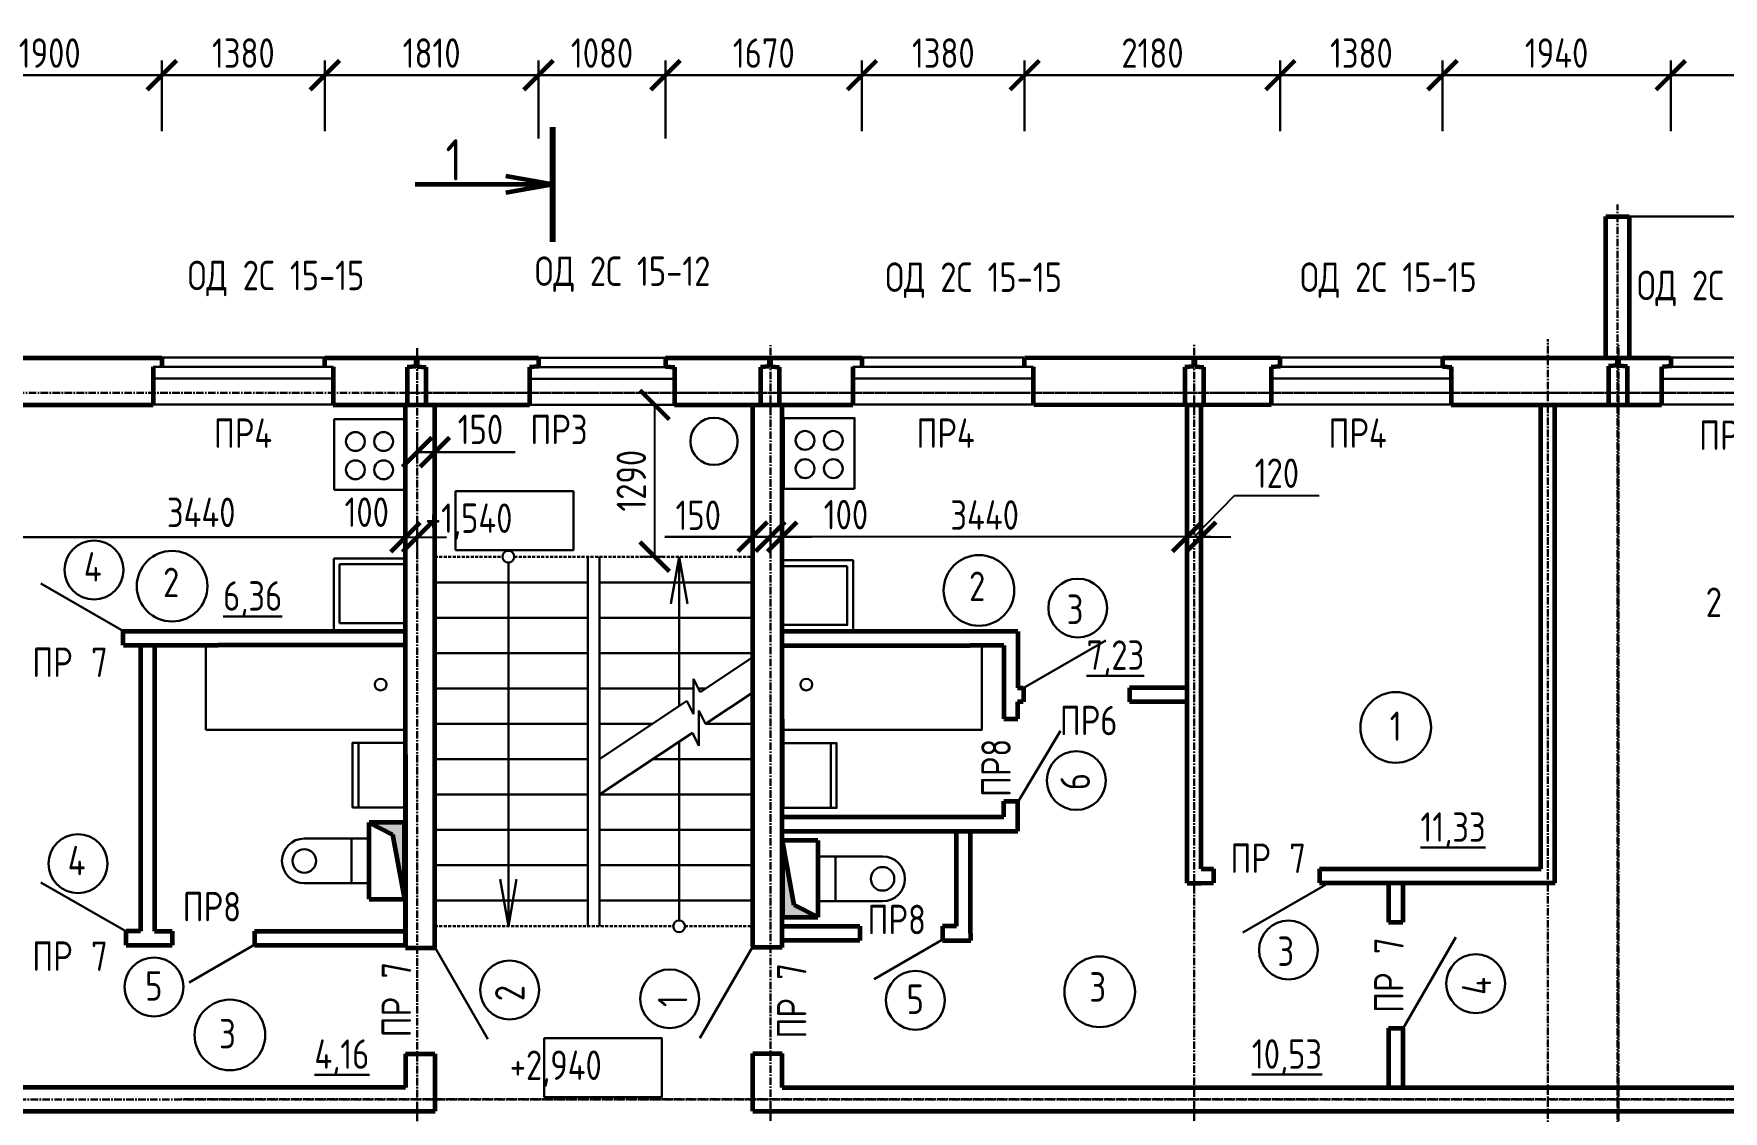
# Model space of a CAD drawing. Header units: millimetres. Extents: x 83035 to 329678, y -103769 to 22061.
# Drawn here: x 173369 to 187717, y -17242 to -8090 of the extents above; entities that cross this region are included whole.
import ezdxf

# ---------------------------------------------------------------- set-up
doc = ezdxf.new("R2010")
doc.units = ezdxf.units.MM
doc.header["$LTSCALE"] = 10
doc.linetypes.add('CENTER', pattern=[50.8, 31.75, -6.35, 6.35, -6.35])
doc.linetypes.add('DASHED', pattern=[19.05, 12.7, -6.35])
for name, color, linetype, lineweight in [('Осевой', 4, 'CENTER', 30), ('Основной', 5, 'Continuous', 60), ('Размерный', 3, 'Continuous', 30), ('Разрез', 5, 'Continuous', 40), ('Разрезка', 17, 'Continuous', 60), ('Текст', 244, 'Continuous', 30)]:
    doc.layers.add(name, color=color, linetype=linetype, lineweight=lineweight)
doc.styles.add('1.10', font='', dxfattribs={"height": 25})
doc.styles.add('2.5', font='', dxfattribs={"height": 250})
doc.styles.get('1.10').set_extended_font_data('GOST type A')
doc.styles.get('2.5').set_extended_font_data('GOST type A')
doc.dimstyles.new('Размеры', dxfattribs={"dimtxt": 250, "dimasz": 250, "dimexe": 125, "dimexo": 62.5, "dimgap": 62.5, "dimtad": 1, "dimtxsty": '2.5', "dimblk": 'ARCHTICK', "dimcen": 250, "dimadec": 0, "dimazin": 0, "dimtfac": 1, "dimtmove": 1, "dimatfit": 3, "dimfxl": 1.25, "dimarcsym": 0})
doc.dimstyles.new('Размеры мелк за штрих', dxfattribs={"dimtxt": 250, "dimasz": 250, "dimexe": 0, "dimexo": 0, "dimgap": 60, "dimtad": 1, "dimtxsty": '2.5', "dimblk": 'ARCHTICK', "dimcen": 250, "dimdle": 200, "dimadec": 0, "dimazin": 0, "dimtfac": 1, "dimtmove": 0, "dimatfit": 3, "dimfxl": 1.25, "dimarcsym": 0})

# ---------------------------------------------------------------- blocks, each defined once
blk = doc.blocks.new('_ArchTick')
at = {"color": 0, "linetype": 'ByBlock', "const_width": 0.15}
blk.add_lwpolyline([(-0.5, -0.5), (0.5, 0.5)], dxfattribs=at)
blk = doc.blocks.new('*D579')
at = {"layer": 'Размерный', "color": 0, "lineweight": -2}
for p, q in [((179725, -12140), (179725, -12363)), ((183165, -12140), (183165, -12363)), ((183365, -12363), (179525, -12363))]:
    blk.add_line(p, q, dxfattribs=at)
at = {"layer": 'Размерный', "color": 0, "lineweight": -2, "xscale": 250, "yscale": 250, "zscale": 250, "rotation": 180}
blk.add_blockref('_ArchTick', (179725, -12363), dxfattribs=at)
at = {"layer": 'Размерный', "color": 0, "lineweight": -2, "xscale": 250, "yscale": 250, "zscale": 250}
blk.add_blockref('_ArchTick', (183165, -12363), dxfattribs=at)
at = {"layer": 'Размерный', "color": 0, "insert": (181445, -12178), "char_height": 250, "attachment_point": 5, "style": '2.5'}
blk.add_mtext('3440', dxfattribs=at)
blk = doc.blocks.new('*D581')
at = {"layer": 'Размерный', "color": 0, "lineweight": -2}
for p, q in [((183225, -12363), (183567, -12011)), ((183567, -12011), (184287, -12011)), ((183165, -12202), (183165, -12488)), ((183285, -12300), (183285, -12238)), ((183165, -12363), (182915, -12363)), ((183165, -12363), (183285, -12363)), ((183165, -12363), (183285, -12363)), ((183285, -12363), (183535, -12363))]:
    blk.add_line(p, q, dxfattribs=at)
at = {"layer": 'Размерный', "color": 0, "lineweight": -2, "xscale": 250, "yscale": 250, "zscale": 250}
blk.add_blockref('_ArchTick', (183165, -12363), dxfattribs=at)
at = {"layer": 'Размерный', "color": 0, "lineweight": -2, "xscale": 250, "yscale": 250, "zscale": 250, "rotation": 180}
blk.add_blockref('_ArchTick', (183285, -12363), dxfattribs=at)
at = {"layer": 'Размерный', "color": 0, "insert": (183927, -11823), "char_height": 250, "attachment_point": 5, "style": '2.5'}
blk.add_mtext('120', dxfattribs=at)
blk = doc.blocks.new('*D592')
at = {"layer": 'Размерный', "color": 0, "linetype": 'ByBlock', "lineweight": -2}
for p, q in [((178717, -11242), (178517, -11242)), ((178642, -11242), (178642, -12532)), ((178717, -12532), (178517, -12532))]:
    blk.add_line(p, q, dxfattribs=at)
at = {"layer": 'Размерный', "color": 0, "lineweight": -2, "xscale": 250, "yscale": 250, "zscale": 250}
for p, rotation in [((178642, -11242), 90), ((178642, -12532), 270)]:
    blk.add_blockref('_ArchTick', p, dxfattribs=dict(at, rotation=rotation))
at = {"layer": 'Размерный', "color": 0, "insert": (178444, -11887), "char_height": 250, "attachment_point": 5, "rotation": 90, "style": '2.5'}
blk.add_mtext('1290', dxfattribs=at)
blk = doc.blocks.new('*D584')
at = {"layer": 'Размерный', "color": 0, "linetype": 'ByBlock', "lineweight": -2, "ltscale": 500}
for p, q in [((179625, -12288), (179625, -12488)), ((179725, -12363), (179725, -12238)), ((179625, -12363), (179375, -12363)), ((179725, -12363), (179625, -12363)), ((179725, -12363), (179975, -12363))]:
    blk.add_line(p, q, dxfattribs=at)
at = {"layer": 'Размерный', "color": 0, "lineweight": -2, "ltscale": 500, "xscale": 250, "yscale": 250, "zscale": 250}
blk.add_blockref('_ArchTick', (179625, -12363), dxfattribs=at)
at = {"layer": 'Размерный', "color": 0, "lineweight": -2, "ltscale": 500, "xscale": 250, "yscale": 250, "zscale": 250, "rotation": 180}
blk.add_blockref('_ArchTick', (179725, -12363), dxfattribs=at)
at = {"layer": 'Размерный', "color": 0, "ltscale": 500, "insert": (180267, -12175), "char_height": 250, "attachment_point": 5, "style": '2.5'}
blk.add_mtext('100', dxfattribs=at)
blk = doc.blocks.new('*D585')
at = {"layer": 'Размерный', "color": 0, "linetype": 'ByBlock', "lineweight": -2, "ltscale": 500}
for p, q in [((176525, -12367), (176525, -12242)), ((176625, -12292), (176625, -12492)), ((176525, -12367), (176275, -12367)), ((176525, -12367), (176625, -12367)), ((176625, -12367), (176875, -12367))]:
    blk.add_line(p, q, dxfattribs=at)
at = {"layer": 'Размерный', "color": 0, "lineweight": -2, "ltscale": 500, "xscale": 250, "yscale": 250, "zscale": 250}
blk.add_blockref('_ArchTick', (176525, -12367), dxfattribs=at)
at = {"layer": 'Размерный', "color": 0, "lineweight": -2, "ltscale": 500, "xscale": 250, "yscale": 250, "zscale": 250, "rotation": 180}
blk.add_blockref('_ArchTick', (176625, -12367), dxfattribs=at)
at = {"layer": 'Размерный', "color": 0, "ltscale": 500, "insert": (176197, -12154), "char_height": 250, "attachment_point": 5, "style": '2.5'}
blk.add_mtext('100', dxfattribs=at)
blk = doc.blocks.new('*D588')
at = {"layer": 'Размерный', "color": 0, "linetype": 'ByBlock', "lineweight": -2, "ltscale": 500}
for p, q in [((170125, -17042), (169925, -17042)), ((170050, -17042), (170050, -17242)), ((170050, -17242), (169925, -17242))]:
    blk.add_line(p, q, dxfattribs=at)
at = {"layer": 'Размерный', "color": 0, "lineweight": -2, "ltscale": 500, "xscale": 250, "yscale": 250, "zscale": 250}
for p, rotation in [((170050, -17042), 90), ((170050, -17242), 270)]:
    blk.add_blockref('_ArchTick', p, dxfattribs=dict(at, rotation=rotation))
at = {"layer": 'Размерный', "color": 0, "ltscale": 500, "insert": (169862, -16481), "char_height": 250, "attachment_point": 5, "rotation": 90, "style": '2.5'}
blk.add_mtext('200', dxfattribs=at)
blk = doc.blocks.new('*D589')
at = {"layer": 'Размерный', "color": 0, "linetype": 'ByBlock', "lineweight": -2, "ltscale": 500}
for p, q in [((170125, -17242), (169925, -17242)), ((170050, -17242), (170050, -23642)), ((170050, -23642), (169925, -23642))]:
    blk.add_line(p, q, dxfattribs=at)
at = {"layer": 'Размерный', "color": 0, "lineweight": -2, "ltscale": 500, "xscale": 250, "yscale": 250, "zscale": 250}
for p, rotation in [((170050, -17242), 90), ((170050, -23642), 270)]:
    blk.add_blockref('_ArchTick', p, dxfattribs=dict(at, rotation=rotation))
at = {"layer": 'Размерный', "color": 0, "ltscale": 500, "insert": (169862, -20442), "char_height": 250, "attachment_point": 5, "rotation": 90, "style": '2.5'}
blk.add_mtext('6400', dxfattribs=at)
blk = doc.blocks.new('1')
at = {"layer": 'Основной', "color": 0, "lineweight": 30, "ltscale": 0.5}
blk.add_lwpolyline([(-187985, -15985), (-187385, -15985), (-187385, -15385), (-187985, -15385)], close=True, dxfattribs=at)
for centre in [(-187805, -15575), (-187565, -15575), (-187805, -15815), (-187565, -15815)]:
    blk.add_circle(centre, 80, dxfattribs=at)
blk = doc.blocks.new('8')
at = {"layer": 'Основной'}
h = blk.add_hatch(color=0, dxfattribs=at)
h.set_gradient(color1=(0, 1, 5), color2=(0, 0, 0), one_color=1)
h.paths.add_polyline_path([(-187425, -16522), (-187725, -16522), (-187525, -16622), (-187425, -17172), (-187425, -17037), (-187425, -17037), (-187425, -16657), (-187425, -16657)])
at = {"layer": 'Основной', "color": 0}
for p, q in [((-187725, -17172), (-187725, -16522)), ((-187725, -16522), (-187525, -16622)), ((-187425, -16522), (-187725, -16522)), ((-187525, -16622), (-187425, -17172)), ((-187425, -17172), (-187425, -16522)), ((-187725, -17172), (-187425, -17172))]:
    blk.add_line(p, q, dxfattribs=at)
at = {"layer": 'Основной', "color": 0, "lineweight": 30, "ltscale": 0.5}
for p, q in [((-187725, -16657), (-188275, -16657)), ((-187875, -17037), (-187875, -16657)), ((-187725, -16657), (-187725, -17037)), ((-188275, -17037), (-187725, -17037))]:
    blk.add_line(p, q, dxfattribs=at)
blk.add_circle((-188275, -16847), 100, dxfattribs=at)
blk.add_arc((-188275, -16847), 190, 90, 270, dxfattribs=at)
blk = doc.blocks.new('11')
at = {"layer": 'Основной', "color": 0, "lineweight": 30, "ltscale": 0.5}
blk.add_line((-188675, -17377), (-188125, -17377), dxfattribs=at)
blk.add_lwpolyline([(-188675, -17777), (-188125, -17777), (-188125, -17327), (-188675, -17327)], close=True, dxfattribs=at)
blk = doc.blocks.new('13')
at = {"layer": 'Основной', "color": 0, "lineweight": 30, "ltscale": 0.5}
blk.add_lwpolyline([(-183585, -15985), (-184185, -15985), (-184185, -15385), (-183585, -15385)], close=True, dxfattribs=at)
for centre in [(-184005, -15575), (-183765, -15575), (-184005, -15815), (-183765, -15815)]:
    blk.add_circle(centre, 80, dxfattribs=at)
blk = doc.blocks.new('14')
at = {"layer": 'Основной', "color": 0, "lineweight": 30}
for p, q in [((-183585, -16585), (-184185, -16585)), ((-183635, -16635), (-184185, -16635)), ((-183635, -17135), (-183635, -16635)), ((-183585, -16585), (-183585, -17185))]:
    blk.add_line(p, q, dxfattribs=at)
blk = doc.blocks.new('23')
at = {"layer": 'Основной', "color": 0, "lineweight": 30}
for p, q in [((-179600, -14015), (-178070, -14015)), ((-179525, -13935), (-178145, -13935)), ((-179600, -14115), (-178070, -14115)), ((-179600, -14335), (-178070, -14335))]:
    blk.add_line(p, q, dxfattribs=at)
at = {"layer": 'Разрезка', "color": 0}
for p, q in [((-179600, -14015), (-179600, -14335)), ((-179525, -13935), (-179525, -14010)), ((-178145, -13935), (-178145, -14010)), ((-178070, -14015), (-178070, -14335))]:
    blk.add_line(p, q, dxfattribs=at)
blk = doc.blocks.new('30')
at = {"layer": 'Разрезка', "color": 0}
for p, q in [((-177892, -14005), (-177967, -14010)), ((-177967, -14010), (-177967, -14330)), ((-177892, -13930), (-177892, -14005)), ((-177882, -13930), (-177882, -14005)), ((-177882, -14005), (-177807, -14010)), ((-177807, -14010), (-177807, -14330))]:
    blk.add_line(p, q, dxfattribs=at)
blk = doc.blocks.new('55')
at = {"layer": 'Текст', "color": 0, "style": '2.5'}
for s, p in [('ПР', (-180064, -17142)), ('7', (-179564, -17142))]:
    blk.add_text(s, height=250, dxfattribs=at).set_placement(p)
blk = doc.blocks.new('*D606')
at = {"layer": 'Размерный', "color": 0, "linetype": 'ByBlock', "lineweight": -2, "ltscale": 500}
for p, q in [((177655, -8442), (177655, -8317)), ((178735, -8442), (178735, -8317)), ((177655, -8442), (178735, -8442))]:
    blk.add_line(p, q, dxfattribs=at)
at = {"layer": 'Размерный', "color": 0, "lineweight": -2, "ltscale": 500, "xscale": 250, "yscale": 250, "zscale": 250, "rotation": 180}
blk.add_blockref('_ArchTick', (177655, -8442), dxfattribs=at)
at = {"layer": 'Размерный', "color": 0, "lineweight": -2, "ltscale": 500, "xscale": 250, "yscale": 250, "zscale": 250}
blk.add_blockref('_ArchTick', (178735, -8442), dxfattribs=at)
at = {"layer": 'Размерный', "color": 0, "ltscale": 500, "insert": (178195, -8254), "char_height": 250, "attachment_point": 5, "style": '2.5'}
blk.add_mtext('1080', dxfattribs=at)
blk = doc.blocks.new('58')
at = {"layer": 'Размерный', "color": 0, "ltscale": 0.5}
blk.add_circle((-181488, -19321), 300, dxfattribs=at)
at = {"layer": 'Размерный', "color": 0, "ltscale": 500, "insert": (-181575, -19155), "char_height": 250, "width": 1306.21, "attachment_point": 1, "style": '1.10'}
blk.add_mtext('3', dxfattribs=at)
blk = doc.blocks.new('126')
at = {"layer": 'Осевой', "color": 0, "ltscale": 0.2}
for p, q in [((-198787, -14232), (-159849, -14232)), ((-153123, -14231), (-188294, -14231))]:
    blk.add_line(p, q, dxfattribs=at)
at = {"layer": 'Основной', "color": 0}
for p, q in [((-178078, -13935), (-178078, -12735)), ((-178078, -12735), (-177878, -12735)), ((-177878, -12735), (-177878, -13935))]:
    blk.add_line(p, q, dxfattribs=at)
at = {"layer": 'Основной', "color": 0, "lineweight": 30}
for p, q in [((-177878, -12735), (-174886, -12735)), ((-176521, -14012), (-177601, -14012)), ((-176446, -13932), (-177526, -13932)), ((-177601, -14112), (-176521, -14112)), ((-176521, -14332), (-177601, -14332))]:
    blk.add_line(p, q, dxfattribs=at)
at = {"layer": 'Текст', "color": 0, "insert": (-177813, -13195), "char_height": 250, "width": 1690.16, "attachment_point": 1, "style": '2.5'}
blk.add_mtext('{\\fGOST type A|b0|i0|c204|p34;ОД} 2{\\fGOST type A|b0|i0|c204|p34;С} 15-12', dxfattribs=at)

msp = doc.modelspace()

# ---------------------------------------------------------------- linework, layer by layer
at = {"layer": 'Осевой', "color": 0, "ltscale": 0.2}
for p, q in [((186820.183, -28284.321), (186820.183, -9540.958)), ((176624.977, -27996.057), (176624.977, -10754.379)), ((179624.977, -28296.098), (179624.977, -10736.075)), ((183224.977, -28296.059), (183224.977, -10722.591)), ((186227.879, -27975.346), (186227.879, -10683.982)), ((186828.481, -28296.098), (186828.481, -10736.075)), ((165924.977, -17141.945), (205059.168, -17141.945)), ((210875.46, -17141.273), (174617.856, -17141.273))]:
    msp.add_line(p, q, dxfattribs=at)
at = {"layer": 'Основной', "color": 0, "lineweight": 80, "ltscale": 0.5}
msp.add_line((177777.977, -9856.505), (177777.977, -8883.8), dxfattribs=at)
at = {"layer": 'Основной', "color": 0}
for p, q in [((177777.977, -9370.152), (177377.063, -9300.135)), ((177777.977, -9370.152), (177377.063, -9440.17)), ((172552.639, -10841.945), (174457.892, -10841.945)), ((175841.478, -10841.945), (177654.977, -10841.945)), ((178734.977, -10841.945), (180401.351, -10841.945)), ((181786.147, -10839.107), (183954.139, -10841.945)), ((185333.683, -10841.945), (187269.729, -10841.945)), ((172626.197, -11241.945), (174383.307, -11241.945)), ((175911.744, -11241.945), (177579.977, -11241.945)), ((176524.977, -15848.702), (176524.977, -11241.945)), ((176774.977, -15851.324), (176774.977, -11241.945)), ((178809.977, -11241.945), (180325.731, -11241.945)), ((179474.977, -15843.794), (179474.977, -11241.945)), ((179724.977, -15851.684), (179724.977, -11241.945)), ((181861.767, -11239.107), (183879.522, -11241.945)), ((183164.977, -14398.42), (183164.977, -11241.945)), ((183284.977, -15184.498), (183284.977, -11241.945)), ((185407.056, -11241.945), (187192.112, -11241.945)), ((174126.74, -13163.961), (176525.428, -13163.961)), ((181727.775, -13167.6), (179722.729, -13167.6)), ((174130.482, -13283.961), (174934.755, -13283.961)), ((174275.509, -13283.292), (174275.509, -15711.655)), ((174395.509, -13283.292), (174395.509, -15711.655)), ((176523.255, -13283.961), (174934.755, -13283.961)), ((179722.729, -13287.6), (181322.729, -13287.6)), ((181608.723, -13287.6), (181322.729, -13287.6)), ((183162.588, -13645.662), (182676.039, -13645.662)), ((183162.588, -13765.662), (182676.039, -13765.662)), ((179724.977, -13911.945), (179724.977, -14211.945)), ((176524.977, -14211.945), (176524.977, -15848.702)), ((183164.977, -15304.498), (183164.977, -14211.945)), ((183164.977, -15304.498), (183284.977, -15304.498)), ((175244.151, -15711.655), (176525.122, -15711.655)), ((175244.151, -15831.655), (176525.122, -15831.655)), ((176524.977, -15853.852), (176777.024, -15853.852)), ((179724.977, -15851.684), (179474.977, -15851.684)), ((176524.977, -16753.852), (176774.977, -16753.852)), ((176524.977, -17041.945), (169524.977, -17041.945)), ((169524.977, -17241.945), (176776.286, -17241.945)), ((170424.977, -17241.945), (176777.132, -17241.945))]:
    msp.add_line(p, q, dxfattribs=at)
at = {"layer": 'Основной', "color": 0, "ltscale": 0.5}
for p, q in [((177777.977, -9370.152), (176609.577, -9370.152)), ((174125.798, -13163.961), (174125.798, -13283.961)), ((181727.684, -13167.593), (181727.508, -13645.662)), ((181607.684, -13287.202), (181607.431, -13908.791)), ((181776.039, -13645.662), (181776.039, -13765.662)), ((182676.039, -13645.662), (182676.039, -13765.662))]:
    msp.add_line(p, q, dxfattribs=at)
at = {"layer": 'Основной', "color": 0, "lineweight": 30}
for p, q in [((177654.977, -10841.945), (178734.977, -10841.945)), ((177579.977, -10921.945), (178809.977, -10921.945)), ((177579.977, -11021.945), (178809.977, -11021.945)), ((177579.977, -11241.945), (178809.977, -11241.945)), ((175916.297, -12546.747), (175916.297, -13146.747)), ((175916.297, -12546.747), (176516.297, -12546.747)), ((175966.297, -13096.747), (175966.297, -12596.747)), ((175966.297, -12596.747), (176516.297, -12596.747)), ((178074.977, -15671.945), (178074.977, -12531.945)), ((178174.977, -15671.945), (178174.977, -12531.945)), ((178849.977, -12531.945), (178779.96, -12932.859)), ((178849.977, -12531.945), (178919.995, -12932.859)), ((176774.977, -12751.945), (178074.977, -12751.945)), ((179474.977, -12751.945), (178174.977, -12751.945)), ((176774.977, -13051.945), (178074.977, -13051.945)), ((179474.977, -13051.945), (178174.977, -13051.945)), ((176516.297, -13096.747), (175966.297, -13096.747)), ((179733.112, -13111.384), (180283.112, -13111.384)), ((176774.977, -13351.945), (178074.977, -13351.945)), ((179474.977, -13351.945), (178174.977, -13351.945)), ((179028.847, -13682.698), (179474.977, -13385.278)), ((178972.597, -13720.198), (178972.597, -13570.198)), ((176774.977, -13651.945), (178074.977, -13651.945)), ((178972.597, -13651.945), (178174.977, -13651.945)), ((178174.977, -14251.945), (178916.347, -13757.698)), ((179074.977, -13651.945), (179013.471, -13651.945)), ((179074.977, -13951.945), (179474.977, -13685.278)), ((179018.727, -13989.445), (179018.727, -13839.445)), ((176774.977, -13951.945), (178074.977, -13951.945)), ((178624.977, -13951.945), (178174.977, -13951.945)), ((178174.977, -14551.945), (178962.477, -14026.945)), ((179474.977, -13951.945), (179074.977, -13951.945)), ((182089.406, -14011.409), (181719.544, -14632.306)), ((176774.977, -14251.945), (178074.977, -14251.945)), ((179474.977, -14251.945), (178624.977, -14251.945)), ((176774.977, -14551.945), (178074.977, -14551.945)), ((179474.977, -14551.945), (178174.977, -14551.945)), ((176774.977, -14851.945), (178074.977, -14851.945)), ((179474.977, -14851.945), (178174.977, -14851.945)), ((176774.977, -15151.945), (178074.977, -15151.945)), ((179474.977, -15151.945), (178174.977, -15151.945)), ((177399.977, -15671.945), (177329.96, -15271.03)), ((177399.977, -15671.945), (177469.995, -15271.03)), ((176774.977, -15451.945), (178074.977, -15451.945)), ((179474.977, -15451.945), (178174.977, -15451.945)), ((185445.54, -15763.12), (184995.54, -16542.543)), ((176774.977, -15850.307), (177224.977, -16629.729)), ((179474.977, -15843.794), (179024.977, -16623.217))]:
    msp.add_line(p, q, dxfattribs=at)
at = {"layer": 'Основной', "color": 0, "ltscale": 0.2}
for p, q in [((186167.824, -15184.505), (186167.879, -11240.929)), ((186288.756, -15303.851), (186287.879, -11239.738))]:
    msp.add_line(p, q, dxfattribs=at)
at = {"layer": 'Основной', "color": 0, "linetype": 'DASHED', "lineweight": 30, "ltscale": 0.2}
for p, q in [((176774.977, -12531.945), (177349.977, -12531.945)), ((177449.977, -12531.945), (179474.977, -12531.945)), ((176774.977, -15671.945), (178799.977, -15671.945)), ((178899.977, -15671.945), (179474.977, -15671.945))]:
    msp.add_line(p, q, dxfattribs=at)
at = {"layer": 'Основной', "color": 0, "lineweight": 30, "ltscale": 0.5}
for p, q in [((177399.977, -12581.945), (177399.977, -15671.945)), ((178849.977, -13801.945), (178849.977, -12531.945)), ((174130.542, -13163.745), (173429.062, -12758.745)), ((181773.275, -13648.217), (182474.755, -13243.217)), ((178849.977, -15621.945), (178849.977, -14101.945)), ((174151.206, -15712.385), (173429.062, -15300.519)), ((183636.844, -15724.783), (184338.324, -15319.783)), ((181099.054, -15776.881), (180507.807, -16120.887)), ((175246.11, -15826.227), (174688.377, -16148.439))]:
    msp.add_line(p, q, dxfattribs=at)
at = {"layer": 'Основной', "color": 0, "ltscale": 500}
for p, q in [((181771.084, -13765.41), (181722.495, -13765.41)), ((181771.084, -13648.339), (181722.552, -13648.339)), ((181727.451, -13908.791), (181727.451, -13765.955)), ((181607.135, -13908.791), (181727.451, -13908.791)), ((181607.135, -14608.791), (181727.451, -14608.791)), ((181607.212, -14743.249), (181607.135, -14608.791)), ((181727.684, -14863.262), (181727.451, -14608.791)), ((179728.356, -14743.249), (181607.212, -14743.249)), ((179728.356, -14863.249), (181727.684, -14863.262)), ((181205.736, -15671.421), (181205.736, -14863.075)), ((181325.736, -15671.421), (181325.736, -14860.692)), ((183284.977, -15184.498), (183388.022, -15184.505)), ((183388.022, -15184.505), (183388.022, -15303.851)), ((184288.022, -15184.505), (184288.022, -15303.851)), ((184288.022, -15184.505), (186170.886, -15184.505)), ((183284.977, -15304.498), (183388.022, -15303.851)), ((184288.022, -15303.851), (186289.674, -15303.851)), ((184875.436, -15303.766), (184875.436, -15637.93)), ((184995.436, -15303.766), (184995.436, -15637.93)), ((184875.436, -15637.93), (184995.436, -15637.93)), ((174154.779, -15831.447), (174154.779, -15711.355)), ((174154.779, -15711.355), (174275.509, -15711.355)), ((174395.509, -15711.655), (174544.151, -15711.655)), ((174544.151, -15711.655), (174544.151, -15831.655)), ((175244.151, -15711.655), (175244.151, -15831.655)), ((179734.89, -15671.421), (180385.523, -15671.421)), ((180385.523, -15671.421), (180385.523, -15791.421)), ((181205.736, -15671.421), (181085.523, -15671.421)), ((181085.523, -15671.421), (181085.523, -15791.421)), ((181326.34, -15791.421), (181325.736, -15671.421)), ((174154.44, -15831.655), (174544.151, -15831.655)), ((180385.523, -15791.421), (179730.937, -15791.421)), ((181085.523, -15791.421), (181326.34, -15791.421)), ((184875.436, -16537.93), (184995.436, -16537.93)), ((184875.436, -16537.93), (184875.436, -17041.937)), ((184995.436, -16537.93), (184995.436, -17041.937)), ((176524.977, -16753.852), (176524.977, -17041.945)), ((176774.977, -16753.852), (176776.286, -17241.945)), ((179474.977, -17241.344), (179474.977, -16750.945)), ((179474.977, -16750.945), (179724.977, -16750.945)), ((179724.977, -17041.945), (179724.977, -16750.945)), ((179724.977, -17041.945), (189717.635, -17041.945)), ((179474.977, -17241.344), (189714.632, -17241.945))]:
    msp.add_line(p, q, dxfattribs=at)
at = {"layer": 'Основной', "color": 0, "lineweight": 30, "ltscale": 0.5}
for points in [[(176951.609, -12475.856), (177951.609, -12475.856), (177951.609, -11975.856), (176951.609, -11975.856)], [(177704.585, -17122.298), (178704.585, -17122.298), (178704.585, -16622.298), (177704.585, -16622.298)]]:
    msp.add_lwpolyline(points, close=True, dxfattribs=at)
at = {"layer": 'Основной', "color": 0, "linetype": 'Continuous', "lineweight": 30, "ltscale": 0.2}
msp.add_circle((179146.472, -11552.464), 200, dxfattribs=at)
at = {"layer": 'Основной', "color": 0, "lineweight": 30}
for centre in [(177399.977, -12531.945), (176315.098, -13618.363), (179929.821, -13618.363), (178849.977, -15671.945)]:
    msp.add_circle(centre, 50, dxfattribs=at)
at = {"layer": 'Размерный', "color": 0}
for p, q in [((174456.865, -8916.945), (174456.865, -8316.945)), ((175841.313, -8916.945), (175841.313, -8316.945)), ((177654.977, -8916.945), (177654.977, -8316.945)), ((180403.179, -8916.945), (180403.179, -8316.945)), ((181784.714, -8916.945), (181784.714, -8316.945)), ((183956.052, -8916.945), (183956.052, -8316.945)), ((185333.245, -8916.945), (185333.245, -8316.945)), ((187271.577, -8916.945), (187271.577, -8316.945)), ((171804.977, -8441.945), (173594.977, -8441.945)), ((173594.977, -8441.945), (174294.977, -8441.945)), ((174294.977, -8441.945), (175374.977, -8441.945)), ((175374.977, -8441.945), (177654.977, -8441.945)), ((178934.977, -8441.945), (177454.977, -8441.945)), ((177654.977, -8979.445), (177654.977, -8441.945)), ((181014.977, -8441.945), (178534.977, -8441.945)), ((178734.977, -8979.445), (178734.977, -8329.928)), ((178734.977, -8979.445), (178734.977, -8441.945)), ((180814.977, -8441.945), (181894.977, -8441.945)), ((181894.977, -8441.945), (182594.977, -8441.945)), ((182594.977, -8441.945), (184384.977, -8441.945)), ((184384.977, -8441.945), (185764.977, -8441.945)), ((173093.756, -12367.01), (176525.352, -12367.01))]:
    msp.add_line(p, q, dxfattribs=at)
at = {"layer": 'Размерный', "color": 0, "ltscale": 500}
for p, q in [((174456.865, -8441.945), (174456.865, -8316.945)), ((174456.865, -8441.945), (174456.865, -8316.945)), ((175841.313, -8441.945), (175841.313, -8316.945)), ((175841.313, -8441.945), (175841.313, -8316.945)), ((177654.977, -8441.945), (177654.977, -8316.945)), ((178734.977, -8441.945), (178734.977, -8316.945)), ((180403.179, -8441.945), (180403.179, -8316.945)), ((180403.179, -8441.945), (180403.179, -8316.945)), ((181784.714, -8441.945), (181784.714, -8316.945)), ((181784.714, -8441.945), (181784.714, -8316.945)), ((183956.052, -8441.945), (183956.052, -8316.945)), ((183956.052, -8441.945), (183956.052, -8316.945)), ((185333.245, -8441.945), (185333.245, -8316.945)), ((187271.577, -8441.945), (187271.577, -8316.945)), ((172552.219, -8441.945), (174456.865, -8441.945)), ((174456.865, -8441.945), (175841.313, -8441.945)), ((175841.313, -8441.945), (177654.977, -8441.945)), ((178734.977, -8441.945), (180403.179, -8441.945)), ((180403.179, -8441.945), (181784.714, -8441.945)), ((181784.714, -8441.945), (183956.052, -8441.945)), ((183956.052, -8441.945), (185333.245, -8441.945)), ((185333.245, -8441.945), (185333.245, -8566.945)), ((185333.245, -8441.945), (187271.577, -8441.945)), ((185764.977, -8441.945), (187884.977, -8441.945)), ((176624.977, -11719.239), (176624.977, -11519.239)), ((176774.977, -11644.239), (176774.977, -11519.239)), ((176624.977, -11644.239), (177457.1, -11644.239)), ((179474.977, -12437.569), (179474.977, -12237.569)), ((179624.977, -12287.569), (179624.977, -12487.569)), ((179624.977, -12362.569), (178728.52, -12362.569)), ((174829.144, -14002.71), (174829.144, -13284.689)), ((181422.276, -14002.71), (181422.276, -13287.6)), ((176531.503, -14003.341), (174829.144, -14003.341)), ((179722.882, -14001.735), (179723.882, -14001.735)), ((179723.882, -14001.735), (181423.882, -14001.735))]:
    msp.add_line(p, q, dxfattribs=at)
for centre in [(173881.109, -12644.634), (182236.215, -12968.865), (182223.791, -14433.561), (173744.436, -15139.583), (184025.388, -15873.432), (185615.764, -16158.924), (174390.309, -16186.754), (177410.726, -16212.768), (178769.57, -16287.474), (180856.939, -16299.886)]:
    msp.add_circle(centre, 250, dxfattribs=at)
at = {"layer": 'Размерный', "color": 0, "ltscale": 0.5}
for centre in [(174544.055, -12782.678), (181396.588, -12818.483), (184935.744, -13982.233), (175034.928, -16594.823)]:
    msp.add_circle(centre, 300, dxfattribs=at)
at = {"layer": 'Разрез', "color": 0, "lineweight": 30}
for p, q in [((179028.847, -13682.698), (178972.597, -13570.198)), ((178916.347, -13757.698), (178972.597, -13870.198)), ((178972.597, -13870.198), (178972.597, -13720.198)), ((179074.977, -13951.945), (179018.727, -13839.445)), ((178962.477, -14026.945), (179018.727, -14139.445)), ((179018.727, -14139.445), (179018.727, -13989.445))]:
    msp.add_line(p, q, dxfattribs=at)
at = {"layer": 'Разрезка', "color": 0}
for p, q in [((176614.977, -10841.945), (176614.977, -10916.945)), ((176624.977, -10841.945), (176624.977, -10916.945)), ((177654.977, -10841.945), (177654.977, -10916.945)), ((178734.977, -10841.945), (178734.977, -10916.945)), ((179614.977, -10841.945), (179614.977, -10916.945)), ((179624.977, -10841.945), (179624.977, -10916.945)), ((183219.977, -10841.945), (183219.977, -10916.945)), ((183229.977, -10841.945), (183229.977, -10916.945)), ((187271.577, -10838.511), (187271.577, -10913.511)), ((176614.977, -10916.945), (176539.977, -10921.945)), ((176539.977, -10921.945), (176539.977, -11241.945)), ((176624.977, -10916.945), (176699.977, -10921.945)), ((176699.977, -10921.945), (176699.977, -11241.945)), ((177654.977, -10916.945), (177579.977, -10921.945)), ((177579.977, -10921.945), (177579.977, -11241.945)), ((178734.977, -10916.945), (178809.977, -10921.945)), ((178809.977, -10921.945), (178809.977, -11241.945)), ((179614.977, -10916.945), (179539.977, -10921.945)), ((179539.977, -10921.945), (179539.977, -11241.945)), ((179624.977, -10916.945), (179699.977, -10921.945)), ((179699.977, -10921.945), (179699.977, -11241.945)), ((183219.977, -10916.945), (183144.977, -10921.945)), ((183144.977, -10921.945), (183144.977, -11241.945)), ((183229.977, -10916.945), (183304.977, -10921.945)), ((183304.977, -10921.945), (183304.977, -11241.945)), ((183954.33, -10916.945), (183879.33, -10921.945)), ((185333.491, -10916.945), (185408.491, -10921.945)), ((187193.96, -10918.511), (187193.96, -11238.511)), ((187277.66, -10913.511), (187202.66, -10918.511))]:
    msp.add_line(p, q, dxfattribs=at)
at = {"layer": 'Разрезка', "color": 0, "ltscale": 500}
msp.add_line((183144.977, -11241.945), (183304.977, -11241.945), dxfattribs=at)

# ---------------------------------------------------------------- block references
at = {"layer": 'Размерный', "color": 0, "ltscale": 500, "xscale": 250, "yscale": 250, "zscale": 250}
for p in [(174456.865, -8441.945), (175841.313, -8441.945), (177654.977, -8441.945), (180403.179, -8441.945), (181784.714, -8441.945), (183956.052, -8441.945), (185333.245, -8441.945), (187271.577, -8441.945), (176774.977, -11644.239), (179624.977, -12362.569)]:
    msp.add_blockref('_ArchTick', p, dxfattribs=at)
at = {"layer": 'Размерный', "color": 0, "ltscale": 500, "xscale": 250, "yscale": 250, "zscale": 250, "rotation": 180}
for p in [(174456.865, -8441.945), (175841.313, -8441.945), (178734.977, -8441.945), (180403.179, -8441.945), (181784.714, -8441.945), (183956.052, -8441.945), (185333.245, -8441.945), (176624.977, -11644.239), (179474.977, -12362.569)]:
    msp.add_blockref('_ArchTick', p, dxfattribs=at)
at = {"layer": 'Размерный', "color": 0}
for name, p in [('23', (353981.939, 3095.834)), ('23', (359925.865, 3095.834)), ('23', (363477.384, 3095.834)), ('30', (364709.781, 3095.765)), ('1', (363905.531, 4020.986)), ('13', (363924.597, 4030.618)), ('14', (363913.553, 4022.592)), ('55', (353420.221, 3587.425)), ('8', (363941.638, 1730.617)), ('55', (363596.087, 1923.251)), ('55', (353420.221, 1091.164)), ('58', (363909.932, 3092.996))]:
    msp.add_blockref(name, p, dxfattribs=at)
at = {"layer": 'Размерный', "color": 0, "xscale": 250, "yscale": 250, "zscale": 250}
msp.add_blockref('_ArchTick', (176525.361, -12367.01), dxfattribs=at)
at = {"layer": 'Размерный', "color": 0}
for name, p, rotation in [('11', (158749.891, 174012.585), 90), ('11', (197514.673, -202790.486), 270), ('8', (-7697.322, -32115.458), 180), ('55', (167861.158, 163656.588), 90), ('55', (159431.647, 163448.714), 90), ('55', (162789.685, 163438.547), 90)]:
    msp.add_blockref(name, p, dxfattribs=dict(at, rotation=rotation))
at = {"layer": 'Разрез', "color": 0}
msp.add_blockref('126', (364797.841, 3091.848), dxfattribs=at)

# ---------------------------------------------------------------- texts
at = {"layer": 'Размерный', "color": 0, "ltscale": 500, "char_height": 250, "attachment_point": 5, "style": '2.5'}
for s, insert in [('1900', (173504.542, -8254.445)), ('1380', (175149.089, -8254.445)), ('1810', (176748.145, -8254.445)), ('1670', (179569.078, -8254.445)), ('1380', (181093.947, -8254.445)), ('2180', (182870.383, -8254.445)), ('1380', (184644.649, -8254.445)), ('1940', (186302.411, -8254.445)), ('150', (177162.477, -11451.03)), ('150', (179012.477, -12180.025))]:
    msp.add_mtext(s, dxfattribs=dict(at, insert=insert))
at = {"layer": 'Размерный', "color": 0, "insert": (174791.036, -12155.7), "char_height": 250, "attachment_point": 5, "style": '2.5'}
msp.add_mtext('3440', dxfattribs=at)
at = {"layer": 'Размерный', "color": 0, "ltscale": 500, "char_height": 250, "attachment_point": 1, "style": '1.10'}
for s, insert, width in [('4', (173794.179, -12493.44), 866.81508), ('2', (174467.272, -12625.757), 975.52436), ('2', (181312.476, -12658.794), 975.52436), ('3', (182142.47, -12854), 909.39635), ('2', (187569.27, -12793.85), 690.94586), ('1', (184885.768, -13847.027), 710.15528), ('4', (173657.506, -14988.39), 866.81508), ('3', (183931.643, -15758.567), 909.39635), ('5', (174315.297, -16052.918), 985.20867), ('5', (180781.928, -16166.05), 985.20867), ('3', (174943.77, -16458.596), 1306.20974)]:
    msp.add_mtext(s, dxfattribs=dict(at, insert=insert, width=width))
for s, insert, width, rotation in [('6', (182091.759, -14519.341), 410.60817, 91.4335072), ('2', (177287.121, -16307.856), 531.64885, 90), ('4', (185499.656, -16259.398), 866.81508, 91.5928521), ('{\\fGOST type A|b1|i0|c204|p34;1}', (178669.886, -16357.58), 609.03751, 90)]:
    msp.add_mtext(s, dxfattribs=dict(at, insert=insert, width=width, rotation=rotation))
at = {"layer": 'Текст', "color": 0, "ltscale": 0.5, "insert": (176936.777, -9161.094), "char_height": 350, "width": 441.14341, "attachment_point": 5, "style": '2.5'}
msp.add_mtext('1', dxfattribs=at)
at = {"layer": 'Текст', "color": 0, "char_height": 250, "attachment_point": 1, "style": '2.5'}
for s, insert, width in [('{\\fGOST type A|b0|i0|c204|p34;ОД} 2{\\fGOST type A|b0|i0|c204|p34;С} 15-15', (174676.376, -10018.21), 1690.16344), ('{\\fGOST type A|b0|i0|c204|p34;ОД} 2{\\fGOST type A|b0|i0|c204|p34;С} 15-12', (177624.653, -9982.106), 1690.16344), ('{\\fGOST type A|b0|i0|c204|p34;ОД} 2{\\fGOST type A|b0|i0|c204|p34;С} 15-15', (180601.374, -10032.934), 1690.16344), ('{\\fGOST type A|b0|i0|c204|p34;ОД} 2{\\fGOST type A|b0|i0|c204|p34;С} 15-15', (184123.947, -10032.934), 1690.16344), ('ПР3', (177586.486, -11326.888), 1690.16344), ('ПР4', (174898.403, -11358.32), 1690.16344), ('ПР4', (180865.262, -11358.32), 1690.16344), ('ПР4', (184365.037, -11358.32), 1690.16344), ('ПР2', (187512.813, -11375.814), 1690.16344), ('{\\L6,36}', (174977.129, -12740.574), 525), ('{\\L7,23}', (182311.12, -13243.217), 525), ('ПР6', (182082.582, -13798.739), 1690.16344), ('{\\L11,33}', (185146.051, -14703.61), 525), ('ПР8', (174633.66, -15380.313), 1690.16344), ('ПР8', (180449.763, -15489.356), 1690.16344), ('{\\L4,16}', (175752.478, -16632.308), 525), ('{\\L10,53}', (183714.674, -16631.535), 525)]:
    msp.add_mtext(s, dxfattribs=dict(at, insert=insert, width=width))
at = {"layer": 'Текст', "color": 0, "ltscale": 500, "char_height": 250, "width": 1063.68045, "attachment_point": 1, "style": '1.10'}
for s, insert in [('+1,540', (176691.783, -12080.159)), ('+2,940', (177412.156, -16726.785))]:
    msp.add_mtext(s, dxfattribs=dict(at, insert=insert))
at = {"layer": 'Текст', "color": 0, "insert": (181416.605, -14574.444), "char_height": 250, "width": 1690.16344, "attachment_point": 1, "rotation": 90, "style": '2.5'}
msp.add_mtext('ПР8', dxfattribs=at)

# ---------------------------------------------------------------- dimensions: what is measured, and where the dimension line sits
at = {"layer": 'Размерный', "color": 0, "ltscale": 500}
dim = msp.add_linear_dim(base=(178734.977, -8441.945), p1=(177654.977, -8441.945), p2=(178734.977, -8441.945), dimstyle='Размеры', override={"dimfxl": 100, "dimfxlon": 1, "dimarcsym": 1}, dxfattribs=at)
dim.commit()
dim.dimension.update_dxf_attribs({"geometry": '*D606', "text_midpoint": (178194.977, -8254.445)})
at = {"layer": 'Размерный', "color": 0}
dim = msp.add_linear_dim(base=(178641.853, -12531.945), p1=(179474.977, -11241.945), p2=(179524.977, -12531.945), angle=90, dimstyle='Размеры', override={"dimfxl": 75, "dimfxlon": 1}, dxfattribs=at)
dim.commit()
dim.dimension.update_dxf_attribs({"geometry": '*D592', "text_midpoint": (178631.933, -11886.945), "dimtype": 160})
for base, p2, dimstyle, picture, middle in [((183284.977, -12362.569), (183284.977, -12362.569), 'Размеры', '*D581', (183629.102, -12010.723)), ((179724.977, -12362.569), (179724.977, -12139.929), 'Размеры мелк за штрих', '*D579', (181444.977, -12362.569))]:
    dim = msp.add_linear_dim(base=base, p1=(183164.977, -12139.929), p2=p2, dimstyle=dimstyle, dxfattribs=at)
    dim.commit()
    dim.dimension.update_dxf_attribs({"geometry": picture, "text_midpoint": middle, "dimtype": 160})
at = {"layer": 'Размерный', "color": 0, "ltscale": 500}
for base, p1, p2, picture, middle in [((176624.977, -12367.01), (176524.977, -12367.01), (176624.977, -12139.929), '*D585', (176196.667, -12341.943)), ((179624.977, -12362.569), (179724.977, -12362.569), (179624.977, -12139.929), '*D584', (180267.209, -12362.569))]:
    dim = msp.add_linear_dim(base=base, p1=p1, p2=p2, dimstyle='Размеры', override={"dimfxl": 75, "dimfxlon": 1}, dxfattribs=at)
    dim.commit()
    dim.dimension.update_dxf_attribs({"geometry": picture, "text_midpoint": middle, "dimtype": 160})
dim = msp.add_linear_dim(base=(170049.977, -17241.945), p1=(203599.977, -17041.945), p2=(170049.977, -17241.945), angle=90, dimstyle='Размеры', override={"dimfxl": 75, "dimfxlon": 1}, dxfattribs=at)
dim.commit()
dim.dimension.update_dxf_attribs({"geometry": '*D588', "text_midpoint": (170049.977, -16480.79), "dimtype": 160})
dim = msp.add_linear_dim(base=(170049.977, -23641.945), p1=(203599.977, -17241.945), p2=(170049.977, -23641.945), angle=90, dimstyle='Размеры', override={"dimfxl": 75, "dimfxlon": 1}, dxfattribs=at)
dim.commit()
dim.dimension.update_dxf_attribs({"geometry": '*D589', "text_midpoint": (169862.477, -20441.945)})

doc.saveas('drawing.dxf')
